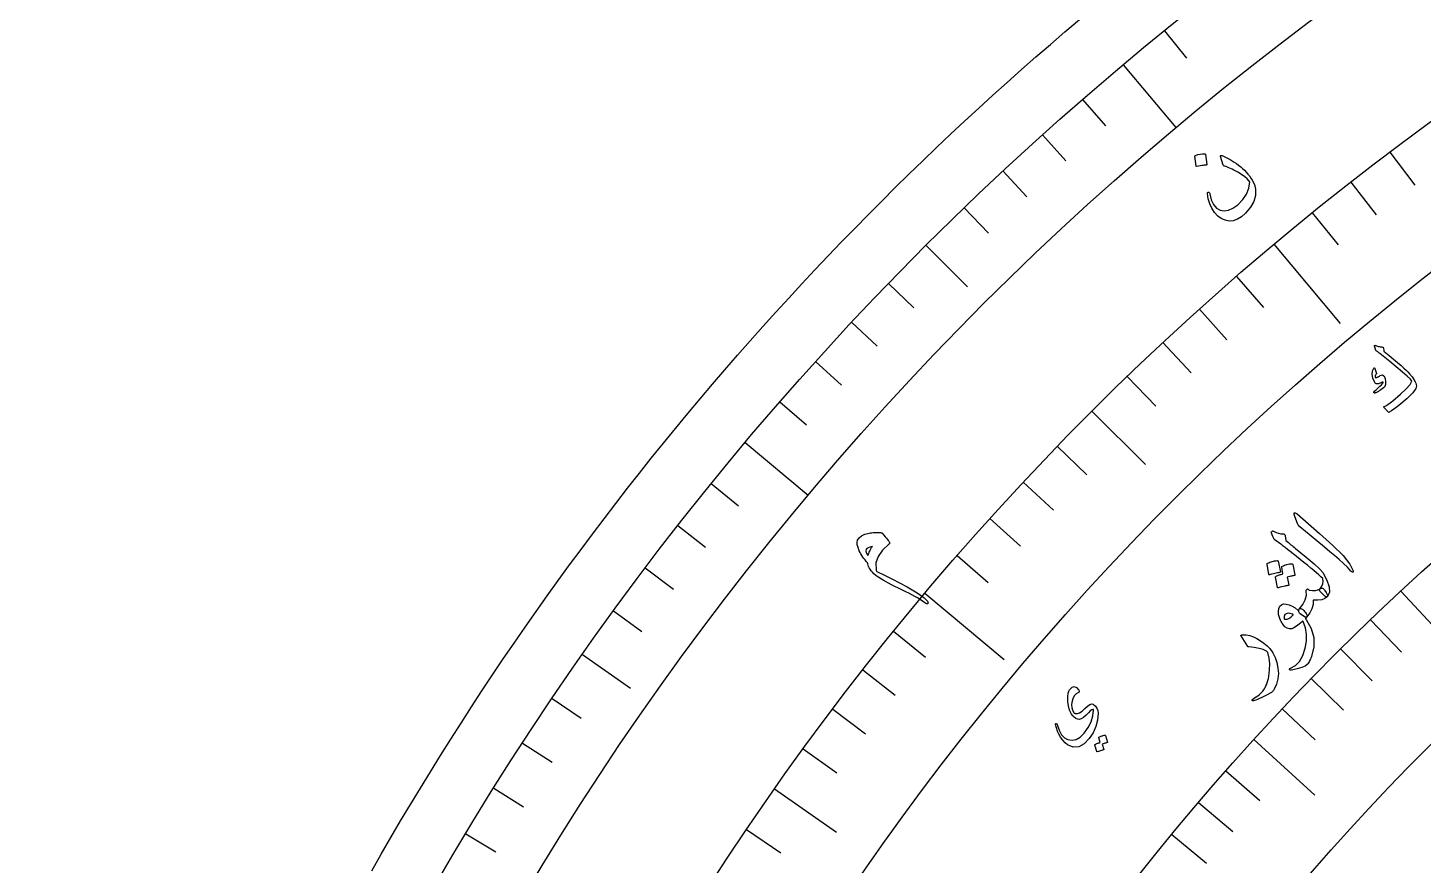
# Model space of a CAD drawing. Header units: millimetres. Extents: x -92 to 92, y -92 to 120.
# Drawn here: x -90.65 to -49.4, y 45.76 to 70.53 of the extents above; entities that cross this region are included whole.
import ezdxf

# ---------------------------------------------------------------- set-up
doc = ezdxf.new("R2010")
doc.units = ezdxf.units.MM
for name, color, linetype in [('CUT_OUTER', 1, 'Continuous'), ('ENGRAVE', 7, 'Continuous'), ('ENGRAVE_FINE', 8, 'Continuous'), ('TEXT', 5, 'Continuous')]:
    doc.layers.add(name, color=color, linetype=linetype)

msp = doc.modelspace()

# ---------------------------------------------------------------- linework, layer by layer
at = {"layer": 'CUT_OUTER'}
msp.add_lwpolyline([(-80.483, 45.5931), (-80.2018, 46.0861), (-79.9175, 46.5773), (-79.6302, 47.0668), (-79.3399, 47.5545), (-79.0466, 48.0404), (-78.7504, 48.5245), (-78.4511, 49.0068), (-78.149, 49.4873), (-77.8438, 49.9659), (-77.5358, 50.4426), (-77.2248, 50.9174), (-76.9109, 51.3902), (-76.5942, 51.8612), (-76.2745, 52.3302), (-75.952, 52.7972), (-75.6266, 53.2623), (-75.2984, 53.7253), (-74.9673, 54.1863), (-74.6334, 54.6453), (-74.2967, 55.1022), (-73.9572, 55.557), (-73.6149, 56.0098), (-73.2699, 56.4604), (-72.922, 56.9089), (-72.5715, 57.3553), (-72.2182, 57.7995), (-71.8622, 58.2415), (-71.5035, 58.6814), (-71.1421, 59.119), (-70.778, 59.5544), (-70.4112, 59.9876), (-70.0418, 60.4185), (-69.6698, 60.8471), (-69.2951, 61.2735), (-68.9178, 61.6975), (-68.538, 62.1192), (-68.1555, 62.5386), (-67.7705, 62.9556), (-67.383, 63.3702), (-66.9929, 63.7825), (-66.6002, 64.1924), (-66.2051, 64.5998), (-65.8075, 65.0048), (-65.4074, 65.4074), (-65.0048, 65.8075), (-64.5998, 66.2051), (-64.1924, 66.6002), (-63.7825, 66.9929), (-63.3702, 67.383), (-62.9556, 67.7705), (-62.5386, 68.1555), (-62.1192, 68.538), (-61.6975, 68.9178), (-61.2735, 69.2951), (-60.8471, 69.6698), (-60.4185, 70.0418), (-59.9876, 70.4112), (-59.5544, 70.778)], dxfattribs=at)
at = {"layer": 'ENGRAVE'}
for points in [[(-58.2687, 69.4419), (-56.7079, 67.5819)], [(-64.0992, 64.0992), (-62.8728, 62.8728)], [(-53.8094, 64.1275), (-51.8472, 61.7891)], [(-59.1937, 59.1937), (-57.6108, 57.6108)], [(-69.4419, 58.2687), (-67.5819, 56.7079)], [(-64.1275, 53.8094), (-61.7891, 51.8472)], [(-50.0594, 53.8686), (-47.7925, 51.4292)], [(-74.2561, 51.9947), (-72.8354, 50.9999)], [(-54.4045, 49.4763), (-52.5979, 47.8334)], [(-68.5733, 48.0155), (-66.7396, 46.7316)]]:
    msp.add_lwpolyline(points, dxfattribs=at)
for radius in [90.65, 90.65, 88.2219, 83.7125, 83.7125, 80.1513, 73.5375, 73.5375, 69.6525, 62.4375, 62.4375]:
    msp.add_circle((0, 0), radius, dxfattribs=at)
at = {"layer": 'ENGRAVE_FINE'}
for points in [[(-57.0479, 70.4483), (-56.393, 69.6396)], [(-59.4718, 68.4144), (-58.789, 67.6291)], [(-60.6567, 67.3661), (-59.9604, 66.5927)], [(-50.3794, 66.8558), (-49.6446, 65.8806)], [(-61.8232, 66.2972), (-61.1134, 65.5361)], [(-51.5386, 65.9664), (-50.7868, 65.0042)], [(-62.9708, 65.2082), (-62.2479, 64.4596)], [(-52.682, 65.0568), (-51.9136, 64.1079)], [(-54.9203, 63.1786), (-54.1193, 62.2571)], [(-65.2082, 62.9708), (-64.4596, 62.2479)], [(-56.0146, 62.2105), (-55.1976, 61.3031)], [(-66.2972, 61.8232), (-65.5361, 61.1134)], [(-57.0918, 61.2234), (-56.2591, 60.3305)], [(-67.3661, 60.6567), (-66.5927, 59.9604)], [(-58.1516, 60.2177), (-57.3034, 59.3394)], [(-68.4144, 59.4718), (-67.6291, 58.789)], [(-60.2177, 58.1516), (-59.3394, 57.3034)], [(-70.4483, 57.0479), (-69.6396, 56.393)], [(-61.2234, 57.0918), (-60.3305, 56.2591)], [(-71.4332, 55.8097), (-70.6132, 55.169)], [(-62.2105, 56.0146), (-61.3031, 55.1976)], [(-63.1786, 54.9203), (-62.2571, 54.1193)], [(-72.3963, 54.5545), (-71.5652, 53.9283)], [(-73.3374, 53.2827), (-72.4955, 52.6711)], [(-50.957, 53.0203), (-50.034, 52.0599)], [(-65.0568, 52.682), (-64.1079, 51.9136)], [(-51.8406, 52.1567), (-50.9016, 51.212)], [(-65.9664, 51.5386), (-65.0042, 50.7868)], [(-52.7099, 51.278), (-51.7551, 50.3492)], [(-75.1523, 50.6908), (-74.2895, 50.1089)], [(-66.8558, 50.3794), (-65.8806, 49.6446)], [(-53.5646, 50.3845), (-52.5944, 49.4719)], [(-76.0255, 49.3715), (-75.1527, 48.8048)], [(-67.7248, 49.205), (-66.737, 48.4873)], [(-55.2294, 48.5538), (-54.2291, 47.6743)], [(-76.8756, 48.0372), (-75.9931, 47.4857)], [(-56.039, 47.6171), (-55.024, 46.7546)], [(-77.7022, 46.6882), (-76.8102, 46.1522)], [(-69.4008, 46.8114), (-68.3886, 46.1287)], [(-56.8331, 46.6665), (-55.8037, 45.8212)]]:
    msp.add_lwpolyline(points, dxfattribs=at)
at = {"layer": 'TEXT'}
for points in [[(-56.1438, 66.7352), (-56.1432, 66.7411), (-56.1403, 66.7469), (-56.135, 66.7524), (-56.1273, 66.7578), (-56.0598, 66.7801), (-55.9915, 66.7954), (-55.9224, 66.8038), (-55.8524, 66.8051), (-55.8441, 66.8034), (-55.838, 66.7997), (-55.8342, 66.7942), (-55.8327, 66.7867), (-55.7916, 66.4898), (-55.7922, 66.4814), (-55.7971, 66.4754), (-55.8063, 66.4718), (-55.8197, 66.4707), (-55.8312, 66.4697), (-55.8492, 66.4677), (-55.8735, 66.4647), (-55.9041, 66.4608), (-55.9415, 66.4556), (-55.9858, 66.4488), (-56.0372, 66.4405), (-56.0956, 66.4306), (-56.104, 66.43), (-56.1098, 66.4317), (-56.113, 66.4355), (-56.1137, 66.4415)], [(-55.3415, 66.7521), (-55.2837, 66.7267), (-55.2251, 66.6989), (-55.1654, 66.6685), (-55.1049, 66.6356), (-55.0435, 66.5997), (-54.9813, 66.56), (-54.9183, 66.5167), (-54.8545, 66.4697), (-54.793, 66.4212), (-54.7348, 66.3708), (-54.6799, 66.3184), (-54.6284, 66.2641), (-54.58, 66.2078), (-54.5347, 66.1492), (-54.4924, 66.0884), (-54.4531, 66.0253), (-54.4165, 65.9554), (-54.388, 65.8862), (-54.3677, 65.8179), (-54.3556, 65.7504), (-54.357, 65.5728), (-54.4063, 65.3969), (-54.5033, 65.2227), (-54.6481, 65.0499), (-54.7684, 64.9435), (-54.8897, 64.8692), (-55.0123, 64.8269), (-55.1362, 64.8167), (-55.2546, 64.8383), (-55.3652, 64.8872), (-55.4683, 64.9634), (-55.5637, 65.0671), (-55.6461, 65.1929), (-55.7084, 65.328), (-55.7506, 65.4727), (-55.7725, 65.6268), (-55.7722, 65.6468), (-55.7678, 65.6615), (-55.7595, 65.6707), (-55.7471, 65.6747), (-55.7319, 65.6739), (-55.72, 65.6648), (-55.7115, 65.6473), (-55.7064, 65.6215), (-55.6623, 65.4416), (-55.5968, 65.3013), (-55.5099, 65.2006), (-55.4018, 65.1392), (-55.2821, 65.1181), (-55.1553, 65.138), (-55.0214, 65.1987), (-54.8801, 65.3002), (-54.7328, 65.4507), (-54.6248, 65.6129), (-54.5562, 65.787), (-54.5268, 65.9732), (-54.5273, 65.9784), (-54.5299, 65.9847), (-54.5343, 65.9921), (-54.5408, 66.0006), (-54.5979, 66.0621), (-54.6737, 66.126), (-54.7683, 66.1922), (-54.8818, 66.2607), (-54.941, 66.2934), (-54.9968, 66.3232), (-55.0492, 66.3502), (-55.0981, 66.3743), (-55.1437, 66.3953), (-55.1858, 66.4128), (-55.2246, 66.4269), (-55.26, 66.4376), (-55.2777, 66.4437), (-55.2914, 66.4516), (-55.301, 66.4613), (-55.3067, 66.4726), (-55.3869, 66.7275), (-55.3888, 66.7446), (-55.3818, 66.7545), (-55.3661, 66.757), (-55.3415, 66.7521)], [(-50.799, 61.1345), (-50.7731, 61.124), (-50.7476, 61.1148), (-50.7226, 61.107), (-50.6978, 61.1005), (-50.6734, 61.0955), (-50.6491, 61.092), (-50.625, 61.0901), (-50.601, 61.0898), (-50.59, 61.0875), (-50.5817, 61.0811), (-50.5761, 61.0707), (-50.5732, 61.0561), (-50.5615, 60.9763), (-50.5599, 60.9679), (-50.5581, 60.9612), (-50.5561, 60.9561), (-50.554, 60.9527), (-50.4056, 60.8336), (-50.2727, 60.7251), (-50.155, 60.6273), (-50.0526, 60.54), (-49.9658, 60.4634), (-49.8945, 60.3976), (-49.8389, 60.3425), (-49.7989, 60.2981), (-49.7272, 60.2113), (-49.7061, 60.1825), (-49.6861, 60.1525), (-49.6674, 60.1213), (-49.6499, 60.0889), (-49.6338, 60.0552), (-49.6191, 60.0201), (-49.6059, 59.9837), (-49.594, 59.9458), (-49.6124, 59.8599), (-49.7056, 59.7346), (-49.8732, 59.5694), (-50.1149, 59.3638), (-50.1928, 59.3025), (-50.2665, 59.2476), (-50.3359, 59.1991), (-50.4012, 59.1572), (-50.4084, 59.1549), (-50.4151, 59.1551), (-50.4212, 59.1576), (-50.4268, 59.1625), (-50.4512, 59.188), (-50.4732, 59.2113), (-50.4928, 59.2325), (-50.5101, 59.2515), (-50.5252, 59.2687), (-50.5383, 59.2841), (-50.5493, 59.2979), (-50.5584, 59.31), (-50.5631, 59.3171), (-50.5639, 59.3226), (-50.5608, 59.3266), (-50.5537, 59.3291), (-50.5023, 59.3515), (-50.442, 59.3871), (-50.3727, 59.436), (-50.2942, 59.4981), (-50.0659, 59.6905), (-49.8958, 59.8513), (-49.7843, 59.9808), (-49.7315, 60.0796), (-49.7762, 60.1334), (-49.8682, 60.2222), (-50.0076, 60.346), (-50.1944, 60.5046), (-50.3832, 60.662), (-50.5267, 60.7805), (-50.6248, 60.86), (-50.6775, 60.9008), (-50.6924, 60.9116), (-50.7063, 60.9217), (-50.7192, 60.9311), (-50.7312, 60.9398), (-50.7421, 60.9477), (-50.7519, 60.9547), (-50.7606, 60.9608), (-50.7681, 60.9659), (-50.7835, 60.978), (-50.7956, 60.9916), (-50.8045, 61.0068), (-50.8101, 61.0236), (-50.8318, 61.1192), (-50.8328, 61.126), (-50.8322, 61.1315), (-50.8301, 61.1357), (-50.8266, 61.1384), (-50.8204, 61.1397), (-50.8137, 61.1394), (-50.8066, 61.1377), (-50.799, 61.1345)], [(-50.8519, 60.4674), (-50.8482, 60.4697), (-50.8442, 60.4708), (-50.8399, 60.4707), (-50.8353, 60.4693), (-50.8323, 60.4671), (-50.8296, 60.4643), (-50.8272, 60.461), (-50.825, 60.457), (-50.7839, 60.3324), (-50.7805, 60.3192), (-50.7791, 60.3079), (-50.7799, 60.2986), (-50.7827, 60.2914), (-50.7997, 60.2664), (-50.8117, 60.2422), (-50.8187, 60.2188), (-50.8207, 60.1962), (-50.8177, 60.1878), (-50.8087, 60.1838), (-50.7935, 60.1842), (-50.7722, 60.1891), (-50.7594, 60.194), (-50.7465, 60.1995), (-50.7334, 60.2054), (-50.7202, 60.2118), (-50.7067, 60.2189), (-50.6929, 60.2266), (-50.6787, 60.235), (-50.6641, 60.244), (-50.6035, 60.2633), (-50.5571, 60.2372), (-50.5248, 60.1659), (-50.5064, 60.0494), (-50.5063, 60.0103), (-50.51, 59.9766), (-50.5175, 59.9483), (-50.5287, 59.9255), (-50.5449, 59.9049), (-50.5706, 59.8804), (-50.6058, 59.852), (-50.6505, 59.8196), (-50.6737, 59.8035), (-50.6964, 59.789), (-50.7185, 59.7761), (-50.7401, 59.7648), (-50.7608, 59.7547), (-50.7805, 59.7455), (-50.799, 59.7373), (-50.8165, 59.73), (-50.8289, 59.7275), (-50.8395, 59.7277), (-50.8483, 59.7306), (-50.8551, 59.7363), (-50.8599, 59.7441), (-50.8608, 59.7518), (-50.8578, 59.7595), (-50.851, 59.767), (-50.8279, 59.7895), (-50.8013, 59.8145), (-50.7711, 59.8422), (-50.7375, 59.8723), (-50.6748, 59.9286), (-50.6278, 59.9749), (-50.5965, 60.0113), (-50.581, 60.0377), (-50.5799, 60.0422), (-50.5807, 60.0462), (-50.5833, 60.0498), (-50.5879, 60.0529), (-50.5915, 60.0542), (-50.5964, 60.0541), (-50.6023, 60.0526), (-50.6094, 60.0498), (-50.671, 60.0189), (-50.6976, 60.007), (-50.7226, 59.9994), (-50.7459, 59.9962), (-50.7677, 59.9973), (-50.7893, 60.002), (-50.807, 60.0107), (-50.821, 60.0234), (-50.8311, 60.04), (-50.8827, 60.1664), (-50.9034, 60.2798), (-50.8931, 60.3801), (-50.8519, 60.4674)], [(-53.191, 56.077), (-53.211, 56.1486), (-53.2066, 56.1845), (-53.1778, 56.1849), (-53.1247, 56.1496), (-52.4668, 55.5744), (-52.0647, 55.2196), (-51.7642, 54.9167), (-51.5648, 54.6662), (-51.4661, 54.4682), (-51.4626, 54.4476), (-51.4637, 54.4337), (-51.4694, 54.4266), (-51.4796, 54.4261), (-51.4912, 54.4295), (-51.5037, 54.4363), (-51.5171, 54.4465), (-51.5313, 54.4603), (-51.637, 54.572), (-51.7542, 54.6856), (-51.8831, 54.8011), (-52.0235, 54.9184), (-52.0595, 54.9497), (-52.1579, 55.0332), (-52.3188, 55.1688), (-52.5421, 55.3564), (-53.0422, 55.7678), (-53.0671, 55.7913), (-53.0875, 55.8154), (-53.1035, 55.84), (-53.1149, 55.8652)], [(-65.8289, 54.7061), (-65.8642, 54.7471), (-65.8983, 54.7892), (-65.9314, 54.8323), (-65.9633, 54.8764), (-65.9935, 54.9215), (-66.0215, 54.9678), (-66.0471, 55.0151), (-66.0705, 55.0636), (-66.107, 55.1584), (-66.1273, 55.242), (-66.1314, 55.3143), (-66.1192, 55.3754), (-66.0769, 55.4484), (-66.005, 55.5076), (-65.9038, 55.5529), (-65.7731, 55.5843), (-65.7345, 55.5906), (-65.6957, 55.5957), (-65.6568, 55.5996), (-65.6179, 55.6022), (-65.5787, 55.6039), (-65.5391, 55.6046), (-65.4992, 55.6045), (-65.459, 55.6035), (-65.4367, 55.6017), (-65.4175, 55.5968), (-65.4013, 55.5891), (-65.3882, 55.5785), (-65.3435, 55.5257), (-65.3039, 55.4784), (-65.2693, 55.4364), (-65.2397, 55.3997), (-65.2154, 55.3691), (-65.1969, 55.3449), (-65.1841, 55.3272), (-65.177, 55.316), (-65.1716, 55.2985), (-65.1725, 55.2826), (-65.1797, 55.2683), (-65.1933, 55.2555), (-65.3874, 55.082), (-65.5153, 54.8967), (-65.5768, 54.7001), (-65.5719, 54.4925), (-65.5661, 54.4733), (-65.5574, 54.4577), (-65.5457, 54.4456), (-65.5311, 54.437), (-65.3206, 54.338), (-65.1048, 54.2309), (-64.8837, 54.1158), (-64.6573, 53.9926), (-64.3599, 53.8183), (-64.1572, 53.679), (-64.049, 53.5753), (-64.0353, 53.5071), (-64.0498, 53.4962), (-64.071, 53.4956), (-64.0988, 53.5053), (-64.1332, 53.5253), (-64.2012, 53.5717), (-64.2735, 53.618), (-64.3503, 53.6642), (-64.4315, 53.7104), (-64.5166, 53.7566), (-64.6054, 53.8031), (-64.6977, 53.8499), (-64.7936, 53.8969), (-65.1155, 54.0544), (-65.3638, 54.1873), (-65.5384, 54.2957), (-65.6392, 54.38), (-65.6802, 54.4262), (-65.7161, 54.4712), (-65.7467, 54.5149), (-65.7722, 54.5572), (-65.793, 54.5978), (-65.8093, 54.6362), (-65.8213, 54.6722), (-65.8289, 54.7061)], [(-53.8161, 55.4279), (-53.8388, 55.4866), (-53.8571, 55.5328), (-53.871, 55.5667), (-53.8804, 55.5882), (-53.8856, 55.6026), (-53.8866, 55.6155), (-53.8836, 55.6268), (-53.8765, 55.6364), (-53.8653, 55.6442), (-53.8527, 55.6471), (-53.8386, 55.6453), (-53.8231, 55.6387), (-53.7484, 55.605), (-53.6748, 55.5808), (-53.6022, 55.566), (-53.5307, 55.5607), (-53.5092, 55.5577), (-53.493, 55.5464), (-53.4822, 55.527), (-53.4766, 55.4994), (-53.4575, 55.3649), (-53.4194, 55.3332), (-53.3819, 55.3022), (-53.345, 55.2717), (-53.3088, 55.242), (-53.2731, 55.2128), (-53.2381, 55.1843), (-53.2037, 55.1564), (-53.1699, 55.1292), (-52.8576, 54.8766), (-52.6198, 54.6731), (-52.4562, 54.5188), (-52.3667, 54.414), (-52.2417, 54.1878), (-52.1762, 53.9947), (-52.1703, 53.8346), (-52.224, 53.7073), (-52.2265, 53.7048), (-52.229, 53.7024), (-52.2315, 53.6999), (-52.2341, 53.6975), (-52.263, 53.6972), (-52.3045, 53.7206), (-52.3586, 53.7676), (-52.4253, 53.8384), (-52.448, 53.8664), (-52.4592, 53.8921), (-52.4587, 53.9154), (-52.4468, 53.9364), (-52.3949, 54.0118), (-52.364, 54.0872), (-52.3539, 54.1627), (-52.3648, 54.2383), (-52.4186, 54.2897), (-52.4812, 54.3467), (-52.5527, 54.4094), (-52.6331, 54.4777), (-52.7219, 54.5515), (-52.8186, 54.6306), (-52.9233, 54.7149), (-53.0359, 54.8044), (-53.1459, 54.8932), (-53.245, 54.9727), (-53.3333, 55.0428), (-53.4108, 55.1037), (-53.4772, 55.1556), (-53.532, 55.1989), (-53.5754, 55.2335), (-53.6072, 55.2595), (-53.7742, 55.3795), (-53.7889, 55.3931), (-53.8008, 55.4057), (-53.8098, 55.4173), (-53.8161, 55.4279)], [(-65.8129, 54.9185), (-65.803, 54.9504), (-65.7912, 54.983), (-65.7775, 55.0162), (-65.7619, 55.0499), (-65.7445, 55.0842), (-65.7256, 55.1187), (-65.705, 55.1535), (-65.6827, 55.1885), (-65.7537, 55.1725), (-65.8077, 55.1527), (-65.8448, 55.1289), (-65.8649, 55.1013), (-65.8757, 55.0574), (-65.8706, 55.0124), (-65.8497, 54.966), (-65.8129, 54.9185)], [(-54.0139, 54.6675), (-54.0138, 54.6739), (-54.0112, 54.6802), (-54.006, 54.6866), (-53.9984, 54.6929), (-53.9639, 54.7085), (-53.9292, 54.7224), (-53.8945, 54.7346), (-53.8596, 54.7449), (-53.8242, 54.7535), (-53.7881, 54.7604), (-53.7513, 54.7655), (-53.7137, 54.7688), (-53.7025, 54.7677), (-53.6941, 54.7643), (-53.6887, 54.7588), (-53.6861, 54.751), (-53.6201, 54.4375), (-53.6212, 54.4297), (-53.6266, 54.4237), (-53.6364, 54.4196), (-53.6507, 54.4174), (-53.6628, 54.4154), (-53.6817, 54.4118), (-53.7071, 54.4066), (-53.7393, 54.3998), (-53.7784, 54.3911), (-53.8248, 54.3802), (-53.8784, 54.367), (-53.9394, 54.3515), (-53.9483, 54.3503), (-53.9546, 54.3515), (-53.9583, 54.3553), (-53.9595, 54.3616)], [(-53.5777, 54.5788), (-53.5776, 54.5852), (-53.575, 54.5915), (-53.5698, 54.5978), (-53.5622, 54.604), (-53.5277, 54.6195), (-53.4932, 54.6331), (-53.4585, 54.645), (-53.4237, 54.6552), (-53.3884, 54.6636), (-53.3524, 54.6702), (-53.3156, 54.6751), (-53.2781, 54.6782), (-53.269, 54.6768), (-53.2618, 54.673), (-53.2565, 54.6666), (-53.2532, 54.6578), (-53.1876, 54.3447), (-53.1885, 54.3389), (-53.1934, 54.334), (-53.2025, 54.3301), (-53.2156, 54.3272), (-53.2243, 54.3255), (-53.238, 54.3227), (-53.2565, 54.3188), (-53.28, 54.3138), (-53.3082, 54.3076), (-53.3409, 54.3), (-53.3783, 54.291), (-53.4203, 54.2805), (-53.3697, 54.0511), (-53.3707, 54.0433), (-53.3761, 54.0373), (-53.3859, 54.0332), (-53.4001, 54.0311), (-53.4122, 54.0291), (-53.431, 54.0255), (-53.4564, 54.0204), (-53.4884, 54.0137), (-53.5273, 54.0051), (-53.5735, 53.9943), (-53.627, 53.9812), (-53.6877, 53.9659), (-53.6954, 53.9658), (-53.7009, 53.9678), (-53.7042, 53.972), (-53.7053, 53.9785), (-53.7608, 54.2837), (-53.7607, 54.29), (-53.7581, 54.2963), (-53.753, 54.3026), (-53.7454, 54.3089), (-53.7211, 54.32), (-53.6965, 54.3304), (-53.6716, 54.3401), (-53.6465, 54.3492), (-53.621, 54.3574), (-53.5952, 54.3643), (-53.5691, 54.3699), (-53.5427, 54.3743)], [(-52.4468, 53.9364), (-52.4203, 53.9494), (-52.3989, 53.9569), (-52.3826, 53.9588), (-52.3714, 53.9552), (-52.3584, 53.9455), (-52.3441, 53.9321), (-52.3287, 53.915), (-52.312, 53.894), (-52.2622, 53.8233), (-52.2309, 53.7687), (-52.2181, 53.73), (-52.224, 53.7073), (-52.3015, 53.6507), (-52.3979, 53.6133), (-52.5133, 53.5952), (-52.6476, 53.5961), (-52.6515, 53.4705), (-52.6843, 53.3469), (-52.7459, 53.2251), (-52.8362, 53.105), (-52.85, 53.0961), (-52.8662, 53.094), (-52.885, 53.0988), (-52.9063, 53.1105), (-53.0315, 53.1962), (-53.0455, 53.2058), (-53.0572, 53.2195), (-53.0668, 53.2372), (-53.0742, 53.259), (-53.0771, 53.2786), (-53.0761, 53.2972), (-53.0709, 53.3149), (-53.0616, 53.3316), (-52.9537, 53.4763), (-52.883, 53.6135), (-52.8496, 53.7436), (-52.8536, 53.8666), (-52.8554, 53.8823), (-52.8534, 53.8967), (-52.8476, 53.9098), (-52.8381, 53.9216), (-52.8267, 53.93), (-52.8154, 53.9327), (-52.8041, 53.9297), (-52.7929, 53.9211), (-52.7833, 53.9119), (-52.7743, 53.9046), (-52.7658, 53.8992), (-52.758, 53.8956), (-52.6653, 53.886), (-52.5826, 53.8896), (-52.5097, 53.9064), (-52.4468, 53.9364)], [(-52.8586, 53.0277), (-52.7104, 52.7627), (-52.6344, 52.4924), (-52.6303, 52.2168), (-52.6976, 51.9356), (-52.7111, 51.9003), (-52.7252, 51.8665), (-52.7402, 51.834), (-52.756, 51.8029), (-52.7725, 51.7735), (-52.7899, 51.7461), (-52.8081, 51.7208), (-52.827, 51.6974), (-52.887, 51.6516), (-52.9846, 51.6085), (-53.1198, 51.5678), (-53.2927, 51.5293), (-53.3138, 51.5276), (-53.33, 51.5303), (-53.3414, 51.5374), (-53.348, 51.5488), (-53.3492, 51.5616), (-53.3448, 51.5725), (-53.3348, 51.5816), (-53.3191, 51.5888), (-53.1755, 51.664), (-53.0552, 51.7879), (-52.9579, 51.9605), (-52.8833, 52.1823), (-52.8467, 52.3881), (-52.8452, 52.5876), (-52.8791, 52.781), (-52.9483, 52.9682), (-52.9533, 52.9723), (-52.9583, 52.9745), (-52.9633, 52.9748), (-52.9683, 52.9733), (-53.059, 52.8925), (-53.1419, 52.8294), (-53.217, 52.784), (-53.2844, 52.7563), (-53.3522, 52.7503), (-53.4184, 52.7698), (-53.483, 52.815), (-53.5459, 52.8858), (-53.5534, 52.896), (-53.5608, 52.9067), (-53.568, 52.9179), (-53.5751, 52.9295), (-53.5821, 52.9418), (-53.5894, 52.9549), (-53.5968, 52.9687), (-53.6043, 52.9833), (-53.6471, 53.0842), (-53.6713, 53.1793), (-53.6769, 53.2686), (-53.6638, 53.352), (-53.6336, 53.4208), (-53.5879, 53.4659), (-53.5268, 53.4875), (-53.4504, 53.4855), (-53.3633, 53.4634), (-53.2753, 53.4245), (-53.1865, 53.3689), (-53.0967, 53.2967), (-53.0919, 53.3017), (-53.0873, 53.3067), (-53.0831, 53.3116), (-53.0792, 53.3166), (-53.0753, 53.3216), (-53.071, 53.3266), (-53.0665, 53.3316), (-53.0616, 53.3366), (-53.0411, 53.3498), (-53.0172, 53.352), (-52.9898, 53.3433), (-52.959, 53.3235), (-52.9289, 53.298), (-52.9014, 53.2693), (-52.8764, 53.2376), (-52.8539, 53.2027), (-52.8367, 53.1694), (-52.8276, 53.1425), (-52.8266, 53.1219), (-52.8338, 53.1075), (-52.8811, 53.0603), (-52.8769, 53.0555), (-52.8717, 53.0484), (-52.8656, 53.0392), (-52.8586, 53.0277)], [(-53.2594, 53.1894), (-53.3317, 53.209), (-53.393, 53.2126), (-53.4432, 53.2002), (-53.4825, 53.1718), (-53.4973, 53.1462), (-53.5067, 53.1197), (-53.5108, 53.0922), (-53.5095, 53.0639), (-53.506, 53.0517), (-53.4981, 53.0426), (-53.4859, 53.0367), (-53.4693, 53.0339), (-53.4207, 53.0371), (-53.3679, 53.0591), (-53.3108, 53.0999), (-53.2493, 53.1593), (-53.2443, 53.1668), (-53.2443, 53.1743), (-53.2494, 53.1819), (-53.2594, 53.1894)], [(-54.7792, 52.5401), (-54.7825, 52.546), (-54.7845, 52.5513), (-54.7852, 52.556), (-54.7846, 52.5601), (-54.7783, 52.5679), (-54.7666, 52.5737), (-54.7496, 52.5774), (-54.7271, 52.579), (-54.6265, 52.5725), (-54.5235, 52.5512), (-54.4181, 52.515), (-54.3104, 52.464), (-54.2023, 52.4008), (-54.1035, 52.3305), (-54.014, 52.2532), (-53.9338, 52.1689), (-53.8455, 52.04), (-53.7755, 51.9009), (-53.7238, 51.7518), (-53.6904, 51.5926), (-53.6781, 51.4295), (-53.6926, 51.2707), (-53.734, 51.1163), (-53.8022, 50.9661), (-53.8244, 50.9295), (-53.8513, 50.8975), (-53.883, 50.87), (-53.9196, 50.8471), (-54.0106, 50.8005), (-54.0934, 50.7589), (-54.168, 50.7223), (-54.2344, 50.6908), (-54.2924, 50.6646), (-54.3419, 50.6439), (-54.383, 50.6286), (-54.4156, 50.6188), (-54.4236, 50.618), (-54.4305, 50.6184), (-54.4362, 50.6201), (-54.4407, 50.6231), (-54.4453, 50.6283), (-54.4487, 50.6341), (-54.4508, 50.6406), (-54.4518, 50.6477), (-54.4508, 50.6549), (-54.4474, 50.6616), (-54.4414, 50.6676), (-54.4329, 50.6732), (-54.3802, 50.7058), (-54.3314, 50.7385), (-54.2864, 50.7712), (-54.2453, 50.8039), (-54.2078, 50.8369), (-54.1736, 50.8706), (-54.1426, 50.905), (-54.115, 50.9401), (-54.0898, 50.9774), (-54.0662, 51.0184), (-54.0444, 51.063), (-54.0241, 51.1114), (-54.0057, 51.1636), (-53.9893, 51.2198), (-53.9748, 51.28), (-53.9622, 51.3443), (-53.9371, 51.5347), (-53.9338, 51.7159), (-53.9527, 51.8878), (-53.9939, 52.0505), (-53.9982, 52.0626), (-54.0057, 52.0741), (-54.0162, 52.0849), (-54.0299, 52.095), (-54.1273, 52.1374), (-54.2476, 52.1722), (-54.3906, 52.1992), (-54.5565, 52.2183), (-54.5656, 52.2209), (-54.5729, 52.2242), (-54.5784, 52.2281), (-54.5819, 52.2328)], [(-59.5898, 50.8712), (-59.6571, 50.8305), (-59.7119, 50.7677), (-59.7539, 50.6829), (-59.7833, 50.576), (-59.7905, 50.4986), (-59.7841, 50.4238), (-59.7642, 50.3516), (-59.7308, 50.282), (-59.7221, 50.2705), (-59.7111, 50.2609), (-59.6978, 50.253), (-59.6822, 50.247), (-59.6211, 50.2432), (-59.5535, 50.266), (-59.4791, 50.3153), (-59.398, 50.3911), (-59.3186, 50.4665), (-59.2513, 50.513), (-59.1961, 50.5306), (-59.153, 50.5193), (-59.0879, 50.4665), (-59.0417, 50.4055), (-59.0146, 50.3364), (-59.0064, 50.2592), (-59.0273, 50.0544), (-59.0782, 49.8611), (-59.1591, 49.6791), (-59.2702, 49.5082), (-59.4235, 49.3484), (-59.5807, 49.264), (-59.7423, 49.255), (-59.9084, 49.3217), (-59.9827, 49.3788), (-60.0527, 49.4538), (-60.1182, 49.5467), (-60.1793, 49.6577), (-60.1942, 49.6911), (-60.2079, 49.7241), (-60.2205, 49.7567), (-60.2319, 49.7889), (-60.2421, 49.821), (-60.2512, 49.853), (-60.2591, 49.8851), (-60.2659, 49.9171), (-60.2672, 49.9323), (-60.2642, 49.9426), (-60.2572, 49.948), (-60.246, 49.9484), (-60.2354, 49.945), (-60.2268, 49.9392), (-60.2202, 49.931), (-60.2156, 49.9203), (-60.1587, 49.7504), (-60.0884, 49.6198), (-60.0052, 49.5285), (-59.9091, 49.4762), (-59.7791, 49.4558), (-59.6549, 49.4806), (-59.5363, 49.5506), (-59.4231, 49.6657), (-59.3033, 49.8343), (-59.2163, 50.0038), (-59.162, 50.1745), (-59.1405, 50.3464), (-59.1409, 50.3582), (-59.1449, 50.366), (-59.1524, 50.3695), (-59.1635, 50.369), (-59.1947, 50.3553), (-59.2389, 50.3229), (-59.2959, 50.2717), (-59.3656, 50.2017), (-59.4397, 50.1332), (-59.5068, 50.0897), (-59.5669, 50.0713), (-59.6201, 50.078), (-59.6694, 50.1018), (-59.7143, 50.1347), (-59.755, 50.1767), (-59.7913, 50.2279), (-59.8497, 50.3439), (-59.8878, 50.4691), (-59.9058, 50.6036), (-59.9033, 50.7472), (-59.9006, 50.7837), (-59.8963, 50.8177), (-59.8903, 50.8491), (-59.8827, 50.8781), (-59.8736, 50.9045), (-59.8633, 50.9283), (-59.8518, 50.9497), (-59.839, 50.9684), (-59.7756, 51.0302), (-59.7114, 51.0463), (-59.6463, 51.0169), (-59.5806, 50.9421), (-59.5673, 50.9167), (-59.5644, 50.8964), (-59.5719, 50.8813), (-59.5898, 50.8712)], [(-58.9914, 49.5263), (-58.9918, 49.5303), (-58.9905, 49.5344), (-58.9877, 49.5387), (-58.9833, 49.5431), (-58.9624, 49.5547), (-58.9414, 49.5652), (-58.9201, 49.5747), (-58.8987, 49.583), (-58.8768, 49.5902), (-58.8544, 49.5963), (-58.8313, 49.6014), (-58.8077, 49.6054), (-58.8018, 49.6051), (-58.7969, 49.603), (-58.7931, 49.5993), (-58.7904, 49.5938), (-58.7267, 49.3984), (-58.7269, 49.3946), (-58.7297, 49.3913), (-58.7352, 49.3883), (-58.7433, 49.3858), (-58.7497, 49.3847), (-58.7594, 49.3823), (-58.7722, 49.3785), (-58.7882, 49.3734), (-58.8077, 49.3669), (-58.8307, 49.359), (-58.8574, 49.3496), (-58.8877, 49.3389), (-58.8388, 49.1861), (-58.8381, 49.1804), (-58.8406, 49.1758), (-58.8462, 49.1725), (-58.855, 49.1703), (-58.8626, 49.1683), (-58.8743, 49.1651), (-58.8901, 49.1605), (-58.9101, 49.1545), (-58.9343, 49.147), (-58.963, 49.1377), (-58.9962, 49.1265), (-59.0338, 49.1136), (-59.0387, 49.1131), (-59.0424, 49.1141), (-59.0448, 49.1167), (-59.0459, 49.1207), (-59.1038, 49.3132), (-59.1042, 49.3172), (-59.103, 49.3214), (-59.1001, 49.3256), (-59.0957, 49.3301), (-59.0788, 49.3406), (-59.0614, 49.3501), (-59.0436, 49.3585), (-59.0255, 49.3658), (-59.007, 49.3721), (-58.9883, 49.3775), (-58.9695, 49.382), (-58.9505, 49.3856)]]:
    msp.add_lwpolyline(points, close=True, dxfattribs=at)

doc.saveas('drawing.dxf')
